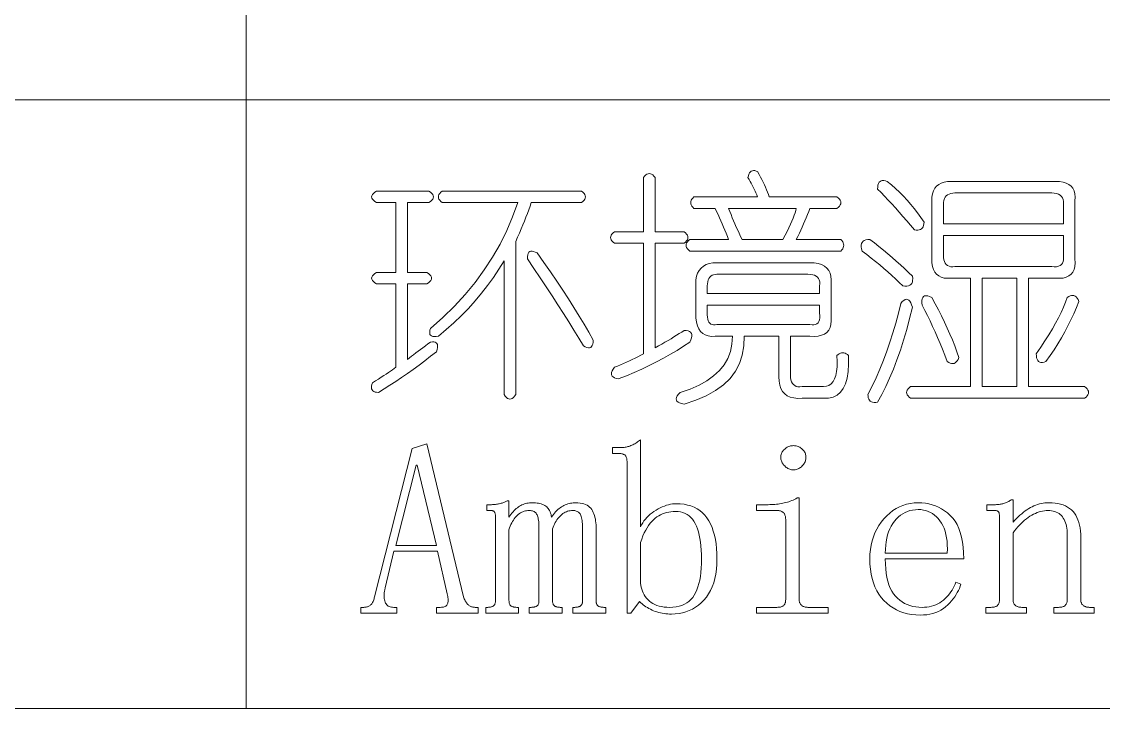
# Model space of a CAD drawing. Extents: x 1 to 297, y 1 to 210.
# Drawn here: x 173.12 to 182.7, y 29.56 to 35.64 of the extents above; entities that cross this region are included whole.
import ezdxf

# ---------------------------------------------------------------- set-up
doc = ezdxf.new("R2010")
doc.units = 0

msp = doc.modelspace()

# ---------------------------------------------------------------- linework, layer by layer
at = {"color": 7, "lineweight": 13}
for p, q in [((175.1082, 56.5077), (175.1082, 29.5649)), ((1.3055, 34.9534), (219.3213, 34.9534)), ((1.3055, 29.5649), (219.3213, 29.5649))]:
    msp.add_line(p, q, dxfattribs=at)
for points in [[(179.5539, 34.2649), (179.5579, 34.2808), (179.5629, 34.2943), (179.5688, 34.3055), (179.5759, 34.3142), (179.5839, 34.3206), (179.593, 34.3245), (179.6031, 34.3261), (179.6143, 34.3252), (179.6264, 34.3219), (179.6396, 34.3163), (179.653, 34.2925), (179.6657, 34.269), (179.6777, 34.2458), (179.689, 34.223), (179.6996, 34.2006), (179.7096, 34.1785), (179.7188, 34.1567), (179.7274, 34.1353), (179.7353, 34.1142), (179.7425, 34.0934), (180.3425, 34.0934), (180.3548, 34.0831), (180.3644, 34.0729), (180.3713, 34.0626), (180.3754, 34.0523), (180.3768, 34.042), (180.3754, 34.0317), (180.3713, 34.0214), (180.3644, 34.0111), (180.3548, 34.0009), (180.3425, 33.9906), (180.1025, 33.9906), (180.092, 33.9631), (180.0812, 33.9357), (180.0701, 33.9083), (180.0586, 33.8809), (180.0468, 33.8534), (180.0346, 33.826), (180.0221, 33.7986), (180.0092, 33.7711), (179.996, 33.7437), (179.9825, 33.7163), (180.3768, 33.7163), (180.386, 33.706), (180.3932, 33.6957), (180.3984, 33.6854), (180.4015, 33.6751), (180.4025, 33.6649), (180.4015, 33.6546), (180.3984, 33.6443), (180.3932, 33.634), (180.386, 33.6237), (180.3768, 33.6134), (179.0396, 33.6134), (179.0273, 33.6237), (179.0177, 33.634), (179.0108, 33.6443), (179.0067, 33.6546), (179.0054, 33.6649), (179.0067, 33.6751), (179.0108, 33.6854), (179.0177, 33.6957), (179.0273, 33.706), (179.0396, 33.7163), (179.3825, 33.7163), (179.372, 33.7437), (179.3612, 33.7711), (179.3501, 33.7986), (179.3386, 33.826), (179.3268, 33.8534), (179.3146, 33.8809), (179.3021, 33.9083), (179.2892, 33.9357), (179.276, 33.9631), (179.2625, 33.9906), (179.0739, 33.9906), (179.0647, 34.0009), (179.0575, 34.0111), (179.0523, 34.0214), (179.0492, 34.0317), (179.0482, 34.042), (179.0492, 34.0523), (179.0523, 34.0626), (179.0575, 34.0729), (179.0647, 34.0831), (179.0739, 34.0934), (179.6396, 34.0934), (179.6326, 34.1106), (179.6252, 34.1277), (179.6175, 34.1449), (179.6095, 34.162), (179.6011, 34.1791), (179.5923, 34.1963), (179.5832, 34.2134), (179.5738, 34.2306), (179.564, 34.2477)], [(178.7311, 34.2649), (178.7311, 33.7849), (178.9882, 33.7849), (179.0006, 33.7746), (179.0102, 33.7643), (179.017, 33.754), (179.0211, 33.7437), (179.0225, 33.7334), (179.0211, 33.7231), (179.017, 33.7129), (179.0102, 33.7026), (179.0006, 33.6923), (178.9882, 33.682), (178.7311, 33.682), (178.7311, 32.7563), (178.7614, 32.7733), (178.7907, 32.7899), (178.819, 32.8062), (178.8463, 32.8221), (178.8725, 32.8377), (178.8977, 32.853), (178.9219, 32.8679), (178.945, 32.8825), (178.9671, 32.8967), (178.9882, 32.9106), (179.0072, 32.9095), (179.0232, 32.9065), (179.036, 32.9013), (179.0458, 32.8941), (179.0525, 32.8849), (179.0561, 32.8735), (179.0566, 32.8602), (179.054, 32.8447), (179.0484, 32.8273), (179.0396, 32.8077), (178.9839, 32.7705), (178.9265, 32.7343), (178.8674, 32.6992), (178.8065, 32.6651), (178.7439, 32.632), (178.6796, 32.5999), (178.6136, 32.5689), (178.5459, 32.5389), (178.4765, 32.5099), (178.4054, 32.482), (178.3865, 32.4861), (178.3711, 32.4916), (178.3591, 32.4985), (178.3505, 32.5067), (178.3454, 32.5163), (178.3436, 32.5273), (178.3454, 32.5396), (178.3505, 32.5533), (178.3591, 32.5684), (178.3711, 32.5849), (178.3983, 32.5953), (178.4252, 32.6061), (178.4518, 32.6173), (178.478, 32.6287), (178.5039, 32.6406), (178.5295, 32.6527), (178.5547, 32.6653), (178.5795, 32.6781), (178.604, 32.6913), (178.6282, 32.7049), (178.6282, 33.682), (178.3711, 33.682), (178.3587, 33.6923), (178.3491, 33.7026), (178.3423, 33.7129), (178.3382, 33.7231), (178.3368, 33.7334), (178.3382, 33.7437), (178.3423, 33.754), (178.3491, 33.7643), (178.3587, 33.7746), (178.3711, 33.7849), (178.6282, 33.7849), (178.6282, 34.2649), (178.6385, 34.2772), (178.6488, 34.2868), (178.6591, 34.2937), (178.6694, 34.2978), (178.6796, 34.2991), (178.6899, 34.2978), (178.7002, 34.2937), (178.7105, 34.2868), (178.7208, 34.2772)], [(180.7882, 34.2306), (180.8254, 34.1992), (180.8616, 34.1668), (180.8967, 34.1334), (180.9308, 34.0989), (180.9639, 34.0634), (180.996, 34.0269), (181.027, 33.9894), (181.057, 33.9508), (181.086, 33.9112), (181.1139, 33.8706), (181.1131, 33.8545), (181.1105, 33.8404), (181.1062, 33.8284), (181.1002, 33.8185), (181.0925, 33.8106), (181.0831, 33.8047), (181.0719, 33.801), (181.0591, 33.7993), (181.0445, 33.7996), (181.0282, 33.802), (180.9941, 33.8426), (180.9603, 33.8822), (180.9269, 33.9208), (180.8938, 33.9583), (180.8611, 33.9949), (180.8287, 34.0303), (180.7966, 34.0648), (180.7649, 34.0982), (180.7335, 34.1306), (180.7025, 34.162), (180.7034, 34.1812), (180.7059, 34.1977), (180.7102, 34.2114), (180.7162, 34.2223), (180.7239, 34.2306), (180.7334, 34.2361), (180.7445, 34.2388), (180.7574, 34.2388), (180.7719, 34.2361)], [(181.3539, 34.2306), (182.2796, 34.2306), (182.3153, 34.2289), (182.3468, 34.2237), (182.3743, 34.2151), (182.3976, 34.2031), (182.4168, 34.1877), (182.4319, 34.1689), (182.4428, 34.1466), (182.4497, 34.1209), (182.4524, 34.0917), (182.4511, 34.0591), (182.4511, 33.5449), (182.4524, 33.5092), (182.4497, 33.4777), (182.4428, 33.4502), (182.4319, 33.4269), (182.4168, 33.4077), (182.3976, 33.3926), (182.3743, 33.3817), (182.3468, 33.3748), (182.3153, 33.3721), (182.2796, 33.3734), (182.0396, 33.3734), (182.0396, 32.4134), (182.5368, 32.4134), (182.5491, 32.4031), (182.5587, 32.3929), (182.5656, 32.3826), (182.5697, 32.3723), (182.5711, 32.362), (182.5697, 32.3517), (182.5656, 32.3414), (182.5587, 32.3311), (182.5491, 32.3209), (182.5368, 32.3106), (180.9939, 32.3106), (180.9816, 32.3209), (180.972, 32.3311), (180.9651, 32.3414), (180.961, 32.3517), (180.9596, 32.362), (180.961, 32.3723), (180.9651, 32.3826), (180.972, 32.3929), (180.9816, 32.4031), (180.9939, 32.4134), (181.5254, 32.4134), (181.5254, 33.3734), (181.3539, 33.3734), (181.3214, 33.3721), (181.2922, 33.3748), (181.2665, 33.3817), (181.2442, 33.3926), (181.2254, 33.4077), (181.2099, 33.4269), (181.1979, 33.4502), (181.1894, 33.4777), (181.1842, 33.5092), (181.1825, 33.5449), (181.1825, 34.0591), (181.1842, 34.0917), (181.1894, 34.1209), (181.1979, 34.1466), (181.2099, 34.1689), (181.2254, 34.1877), (181.2442, 34.2031), (181.2665, 34.2151), (181.2922, 34.2237), (181.3214, 34.2289)], [(176.2625, 34.1449), (176.7254, 34.1449), (176.7408, 34.1346), (176.7528, 34.1243), (176.7614, 34.114), (176.7665, 34.1037), (176.7682, 34.0934), (176.7665, 34.0831), (176.7614, 34.0729), (176.7528, 34.0626), (176.7408, 34.0523), (176.7254, 34.042), (176.5368, 34.042), (176.5368, 33.4249), (176.7082, 33.4249), (176.7236, 33.4146), (176.7356, 33.4043), (176.7442, 33.394), (176.7494, 33.3837), (176.7511, 33.3734), (176.7494, 33.3631), (176.7442, 33.3529), (176.7356, 33.3426), (176.7236, 33.3323), (176.7082, 33.322), (176.5368, 33.322), (176.5368, 32.6534), (176.5543, 32.6673), (176.5724, 32.6815), (176.5913, 32.6961), (176.6108, 32.711), (176.6311, 32.7263), (176.652, 32.7419), (176.6736, 32.7578), (176.6959, 32.7741), (176.7188, 32.7907), (176.7425, 32.8077), (176.7584, 32.8099), (176.772, 32.8098), (176.7831, 32.8072), (176.7919, 32.8022), (176.7982, 32.7949), (176.8022, 32.7851), (176.8037, 32.7729), (176.8028, 32.7583), (176.7996, 32.7414), (176.7939, 32.722), (176.7425, 32.6814), (176.6911, 32.6418), (176.6396, 32.6032), (176.5882, 32.5657), (176.5368, 32.5291), (176.4854, 32.4937), (176.4339, 32.4592), (176.3825, 32.4258), (176.3311, 32.3934), (176.2796, 32.362), (176.2637, 32.3629), (176.2502, 32.3654), (176.239, 32.3697), (176.2303, 32.3757), (176.2239, 32.3834), (176.22, 32.3929), (176.2184, 32.404), (176.2193, 32.4169), (176.2226, 32.4314), (176.2282, 32.4477), (176.255, 32.4645), (176.2803, 32.4806), (176.3043, 32.4961), (176.327, 32.5108), (176.3482, 32.5249), (176.3681, 32.5382), (176.3866, 32.5509), (176.4038, 32.5629), (176.4195, 32.5742), (176.4339, 32.5849), (176.4339, 33.322), (176.2625, 33.322), (176.2471, 33.3323), (176.2351, 33.3426), (176.2265, 33.3529), (176.2214, 33.3631), (176.2197, 33.3734), (176.2214, 33.3837), (176.2265, 33.394), (176.2351, 33.4043), (176.2471, 33.4146), (176.2625, 33.4249), (176.4339, 33.4249), (176.4339, 34.042), (176.2625, 34.042), (176.2471, 34.0523), (176.2351, 34.0626), (176.2265, 34.0729), (176.2214, 34.0831), (176.2197, 34.0934), (176.2214, 34.1037), (176.2265, 34.114), (176.2351, 34.1243), (176.2471, 34.1346)], [(176.8454, 34.1449), (178.0797, 34.1449), (178.092, 34.1346), (178.1016, 34.1243), (178.1084, 34.114), (178.1126, 34.1037), (178.1139, 34.0934), (178.1126, 34.0831), (178.1084, 34.0729), (178.1016, 34.0626), (178.092, 34.0523), (178.0797, 34.042), (177.6339, 34.042), (177.6233, 34.0108), (177.612, 33.9789), (177.6, 33.9463), (177.5873, 33.9131), (177.5739, 33.8791), (177.5599, 33.8445), (177.5451, 33.8092), (177.5297, 33.7732), (177.5136, 33.7365), (177.4968, 33.6991), (177.4968, 32.3449), (177.4865, 32.3294), (177.4762, 32.3174), (177.4659, 32.3089), (177.4556, 32.3037), (177.4454, 32.302), (177.4351, 32.3037), (177.4248, 32.3089), (177.4145, 32.3174), (177.4042, 32.3294), (177.3939, 32.3449), (177.3939, 33.5277), (177.348, 33.4531), (177.2993, 33.3803), (177.2479, 33.3091), (177.1937, 33.2397), (177.1368, 33.172), (177.0771, 33.106), (177.0147, 33.0417), (176.9496, 32.9791), (176.8817, 32.9183), (176.8111, 32.8591), (176.7919, 32.8567), (176.7754, 32.8564), (176.7617, 32.8581), (176.7507, 32.8619), (176.7425, 32.8677), (176.737, 32.8756), (176.7343, 32.8855), (176.7343, 32.8975), (176.737, 32.9116), (176.7425, 32.9277), (176.8521, 33.0253), (176.9544, 33.1259), (177.0495, 33.2296), (177.1375, 33.3364), (177.2182, 33.4463), (177.2918, 33.5593), (177.3581, 33.6753), (177.4172, 33.7945), (177.4692, 33.9167), (177.5139, 34.042), (176.8454, 34.042), (176.833, 34.0523), (176.8234, 34.0626), (176.8166, 34.0729), (176.8124, 34.0831), (176.8111, 34.0934), (176.8124, 34.1037), (176.8166, 34.114), (176.8234, 34.1243), (176.833, 34.1346)], [(182.2454, 34.1277), (181.3882, 34.1277), (181.3687, 34.1267), (181.3512, 34.1236), (181.3358, 34.1185), (181.3224, 34.1113), (181.3111, 34.102), (181.3018, 34.0907), (181.2946, 34.0773), (181.2895, 34.0619), (181.2864, 34.0444), (181.2854, 34.0249), (181.2854, 33.8534), (182.3482, 33.8534), (182.3482, 34.0077), (182.3503, 34.0305), (182.3496, 34.0509), (182.3462, 34.0689), (182.34, 34.0845), (182.3311, 34.0977), (182.3194, 34.1085), (182.305, 34.1169), (182.2879, 34.1229), (182.268, 34.1265)], [(179.9825, 33.9906), (179.3825, 33.9906), (179.393, 33.9631), (179.4038, 33.9357), (179.4149, 33.9083), (179.4264, 33.8809), (179.4382, 33.8534), (179.4504, 33.826), (179.4629, 33.7986), (179.4758, 33.7711), (179.489, 33.7437), (179.5025, 33.7163), (179.8625, 33.7163), (179.8822, 33.753), (179.9002, 33.7876), (179.9165, 33.8202), (179.9311, 33.8507), (179.9439, 33.8791), (179.9551, 33.9055), (179.9645, 33.9299), (179.9722, 33.9522), (179.9782, 33.9724)], [(182.3482, 33.7506), (181.2854, 33.7506), (181.2854, 33.5791), (181.2864, 33.5565), (181.2895, 33.5366), (181.2946, 33.5195), (181.3018, 33.5051), (181.3111, 33.4934), (181.3224, 33.4845), (181.3358, 33.4783), (181.3512, 33.4749), (181.3687, 33.4742), (181.3882, 33.4763), (182.2454, 33.4763), (182.268, 33.4742), (182.2879, 33.4749), (182.305, 33.4783), (182.3194, 33.4845), (182.3311, 33.4934), (182.34, 33.5051), (182.3462, 33.5195), (182.3496, 33.5366), (182.3503, 33.5565), (182.3482, 33.5791)], [(180.6339, 33.7163), (180.6747, 33.6853), (180.7148, 33.6539), (180.7543, 33.6222), (180.793, 33.5901), (180.8311, 33.5577), (180.8684, 33.525), (180.9051, 33.4919), (180.9411, 33.4585), (180.9764, 33.4247), (181.0111, 33.3906), (181.0133, 33.3712), (181.0131, 33.3542), (181.0106, 33.3397), (181.0056, 33.3275), (180.9982, 33.3177), (180.9884, 33.3103), (180.9763, 33.3054), (180.9617, 33.3028), (180.9447, 33.3026), (180.9254, 33.3049), (180.894, 33.3357), (180.8616, 33.3666), (180.8282, 33.3974), (180.7937, 33.4283), (180.7582, 33.4591), (180.7217, 33.49), (180.6842, 33.5209), (180.6456, 33.5517), (180.606, 33.5826), (180.5654, 33.6134), (180.5599, 33.633), (180.5571, 33.6505), (180.5571, 33.6659), (180.5599, 33.6793), (180.5654, 33.6906), (180.5736, 33.6998), (180.5846, 33.707), (180.5983, 33.7122), (180.6147, 33.7153)], [(177.5996, 33.5449), (177.6005, 33.5639), (177.6031, 33.5798), (177.6074, 33.5927), (177.6134, 33.6025), (177.6211, 33.6091), (177.6305, 33.6127), (177.6416, 33.6133), (177.6545, 33.6107), (177.6691, 33.605), (177.6854, 33.5963), (177.7459, 33.5114), (177.804, 33.4283), (177.8597, 33.3469), (177.913, 33.2671), (177.9639, 33.1891), (178.0125, 33.1129), (178.0586, 33.0383), (178.1023, 32.9654), (178.1436, 32.8943), (178.1825, 32.8249), (178.1816, 32.8058), (178.1791, 32.7899), (178.1748, 32.777), (178.1688, 32.7673), (178.1611, 32.7606), (178.1516, 32.757), (178.1405, 32.7565), (178.1276, 32.759), (178.1131, 32.7647), (178.0968, 32.7734), (178.0548, 32.8429), (178.0111, 32.914), (177.9656, 32.9869), (177.9185, 33.0614), (177.8696, 33.1377), (177.8191, 33.2157), (177.7668, 33.2954), (177.7128, 33.3769), (177.6571, 33.46)], [(179.2796, 33.5106), (180.1025, 33.5106), (180.1414, 33.5087), (180.1759, 33.503), (180.2059, 33.4936), (180.2314, 33.4804), (180.2525, 33.4634), (180.2691, 33.4427), (180.2813, 33.4182), (180.289, 33.3899), (180.2923, 33.3578), (180.2911, 33.322), (180.2911, 33.0306), (180.2923, 32.9949), (180.289, 32.9634), (180.2813, 32.9359), (180.2691, 32.9126), (180.2525, 32.8934), (180.2314, 32.8783), (180.2059, 32.8674), (180.1759, 32.8605), (180.1414, 32.8578), (180.1025, 32.8591), (179.9311, 32.8591), (179.9311, 32.5163), (179.9321, 32.4937), (179.9352, 32.4738), (179.9403, 32.4566), (179.9475, 32.4422), (179.9568, 32.4306), (179.9681, 32.4217), (179.9815, 32.4155), (179.9969, 32.4121), (180.0144, 32.4114), (180.0339, 32.4134), (180.2225, 32.4134), (180.2484, 32.4162), (180.2712, 32.4244), (180.2909, 32.4381), (180.3075, 32.4573), (180.3211, 32.482), (180.3315, 32.5122), (180.3389, 32.5478), (180.3432, 32.589), (180.3444, 32.6356), (180.3425, 32.6877), (180.3528, 32.697), (180.3631, 32.7042), (180.3734, 32.7093), (180.3836, 32.7124), (180.3939, 32.7134), (180.4042, 32.7124), (180.4145, 32.7093), (180.4248, 32.7042), (180.4351, 32.697), (180.4454, 32.6877), (180.4462, 32.613), (180.4419, 32.5465), (180.4325, 32.4882), (180.4179, 32.4381), (180.3982, 32.3963), (180.3734, 32.3627), (180.3434, 32.3373), (180.3082, 32.3202), (180.2679, 32.3113), (180.2225, 32.3106), (180.0339, 32.3106), (179.9948, 32.3094), (179.9599, 32.3126), (179.929, 32.3203), (179.9023, 32.3325), (179.8796, 32.3491), (179.8611, 32.3702), (179.8467, 32.3958), (179.8364, 32.4258), (179.8303, 32.4602), (179.8282, 32.4991), (179.8282, 32.8591), (179.5196, 32.8591), (179.5174, 32.7729), (179.5039, 32.6925), (179.479, 32.6179), (179.4428, 32.5492), (179.3954, 32.4863), (179.3366, 32.4292), (179.2664, 32.3779), (179.185, 32.3325), (179.0923, 32.2929), (178.9882, 32.2591), (178.9663, 32.2633), (178.9484, 32.2687), (178.9347, 32.2756), (178.9251, 32.2838), (178.9196, 32.2934), (178.9183, 32.3044), (178.921, 32.3167), (178.9279, 32.3305), (178.9388, 32.3455), (178.9539, 32.362), (179.0419, 32.3917), (179.1206, 32.4258), (179.19, 32.4643), (179.2502, 32.5074), (179.3011, 32.5549), (179.3427, 32.6068), (179.3751, 32.6632), (179.3983, 32.7241), (179.4122, 32.7894), (179.4168, 32.8591), (179.2625, 32.8591), (179.2299, 32.8581), (179.2008, 32.8619), (179.1751, 32.8705), (179.1528, 32.8838), (179.1339, 32.902), (179.1185, 32.925), (179.1065, 32.9527), (179.0979, 32.9853), (179.0928, 33.0227), (179.0911, 33.0649), (179.0911, 33.322), (179.093, 33.3578), (179.0986, 33.3899), (179.108, 33.4182), (179.1212, 33.4427), (179.1382, 33.4634), (179.159, 33.4804), (179.1835, 33.4936), (179.2118, 33.503), (179.2438, 33.5087)], [(180.0854, 33.4077), (179.2796, 33.4077), (179.2634, 33.4067), (179.2488, 33.4036), (179.2359, 33.3985), (179.2248, 33.3913), (179.2154, 33.382), (179.2076, 33.3707), (179.2016, 33.3573), (179.1974, 33.3419), (179.1948, 33.3244), (179.1939, 33.3049), (179.1939, 33.2363), (180.1882, 33.2363), (180.1882, 33.3049), (180.1903, 33.3244), (180.1896, 33.3419), (180.1862, 33.3573), (180.18, 33.3707), (180.1711, 33.382), (180.1594, 33.3913), (180.145, 33.3985), (180.1279, 33.4036), (180.108, 33.4067)], [(181.9368, 33.3734), (181.6282, 33.3734), (181.6282, 32.4134), (181.9368, 32.4134)], [(180.9082, 33.1506), (180.9216, 33.1657), (180.9343, 33.1766), (180.9463, 33.1835), (180.9576, 33.1862), (180.9682, 33.1849), (180.9782, 33.1794), (180.9874, 33.1698), (180.996, 33.1561), (181.0039, 33.1382), (181.0111, 33.1163), (180.9864, 33.0153), (180.9603, 32.9181), (180.9329, 32.8247), (180.9041, 32.735), (180.8739, 32.6491), (180.8424, 32.567), (180.8095, 32.4887), (180.7752, 32.4141), (180.7395, 32.3433), (180.7025, 32.2763), (180.6862, 32.2739), (180.6716, 32.2735), (180.6588, 32.2753), (180.6476, 32.279), (180.6382, 32.2849), (180.6305, 32.2927), (180.6245, 32.3027), (180.6202, 32.3147), (180.6176, 32.3287), (180.6168, 32.3449), (180.6536, 32.4177), (180.6888, 32.4923), (180.7222, 32.5686), (180.7539, 32.6466), (180.7839, 32.7263), (180.8122, 32.8077), (180.8388, 32.8909), (180.8636, 32.9757), (180.8868, 33.0623)], [(181.1825, 33.202), (181.2127, 33.1473), (181.2415, 33.093), (181.2689, 33.039), (181.295, 32.9853), (181.3196, 32.932), (181.343, 32.879), (181.3649, 32.8264), (181.3855, 32.7741), (181.4047, 32.7222), (181.4225, 32.6706), (181.4153, 32.6548), (181.4074, 32.6418), (181.3988, 32.6315), (181.3896, 32.6239), (181.3796, 32.6191), (181.369, 32.6171), (181.3577, 32.6178), (181.3457, 32.6212), (181.333, 32.6274), (181.3196, 32.6363), (181.2989, 32.6906), (181.2778, 32.7439), (181.2564, 32.7962), (181.2346, 32.8475), (181.2125, 32.8977), (181.19, 32.9469), (181.1672, 32.9951), (181.1441, 33.0422), (181.1206, 33.0883), (181.0968, 33.1334), (181.0946, 33.1557), (181.0947, 33.1746), (181.0973, 33.19), (181.1023, 33.202), (181.1096, 33.2106), (181.1194, 33.2157), (181.1316, 33.2174), (181.1462, 33.2157), (181.1631, 33.2106)], [(182.3825, 33.202), (182.3959, 33.2109), (182.4086, 33.2171), (182.4206, 33.2205), (182.4319, 33.2212), (182.4425, 33.2191), (182.4524, 33.2143), (182.4617, 33.2068), (182.4703, 33.1965), (182.4782, 33.1835), (182.4854, 33.1677), (182.4639, 33.113), (182.4408, 33.0587), (182.4159, 33.0047), (182.3894, 32.951), (182.3611, 32.8977), (182.3311, 32.8447), (182.2994, 32.7921), (182.2659, 32.7398), (182.2308, 32.6879), (182.1939, 32.6363), (182.1776, 32.6308), (182.1631, 32.6281), (182.1502, 32.6281), (182.1391, 32.6308), (182.1296, 32.6363), (182.1219, 32.6445), (182.1159, 32.6555), (182.1116, 32.6692), (182.1091, 32.6857), (182.1082, 32.7049), (182.148, 32.7623), (182.185, 32.818), (182.2193, 32.872), (182.2508, 32.9243), (182.2796, 32.9749), (182.3057, 33.0237), (182.329, 33.0709), (182.3496, 33.1163), (182.3674, 33.16)], [(180.1882, 33.1334), (179.1939, 33.1334), (179.1939, 33.0477), (179.1948, 33.0283), (179.1974, 33.0114), (179.2016, 32.9968), (179.2076, 32.9846), (179.2154, 32.9749), (179.2248, 32.9675), (179.2359, 32.9625), (179.2488, 32.9599), (179.2634, 32.9598), (179.2796, 32.962), (180.1025, 32.962), (180.1219, 32.9599), (180.1388, 32.9606), (180.1534, 32.9641), (180.1656, 32.9702), (180.1754, 32.9791), (180.1827, 32.9908), (180.1877, 33.0052), (180.1903, 33.0223), (180.1904, 33.0422), (180.1882, 33.0649)], [(178.6025, 31.1706), (178.6116, 31.189), (178.6217, 31.2067), (178.6328, 31.2237), (178.645, 31.2398), (178.6582, 31.2552), (178.6724, 31.2698), (178.6877, 31.2837), (178.704, 31.2967), (178.7213, 31.309), (178.7396, 31.3206), (178.7584, 31.3312), (178.777, 31.3406), (178.7954, 31.349), (178.8137, 31.3562), (178.8318, 31.3624), (178.8497, 31.3674), (178.8674, 31.3713), (178.885, 31.3741), (178.9024, 31.3757), (178.9196, 31.3763), (178.9547, 31.375), (178.988, 31.3713), (179.0195, 31.3651), (179.0492, 31.3564), (179.0771, 31.3452), (179.1032, 31.3315), (179.1275, 31.3154), (179.15, 31.2967), (179.1707, 31.2756), (179.1896, 31.252), (179.2067, 31.226), (179.222, 31.1977), (179.2355, 31.167), (179.2472, 31.1341), (179.2571, 31.0988), (179.2652, 31.0612), (179.2715, 31.0213), (179.276, 30.9791), (179.2787, 30.9346), (179.2796, 30.8877), (179.2785, 30.8409), (179.275, 30.7963), (179.2692, 30.7541), (179.2611, 30.7142), (179.2507, 30.6766), (179.238, 30.6414), (179.2229, 30.6084), (179.2056, 30.5778), (179.1859, 30.5494), (179.1639, 30.5234), (179.1402, 30.4998), (179.1154, 30.4787), (179.0895, 30.46), (179.0624, 30.4439), (179.0343, 30.4302), (179.005, 30.419), (178.9746, 30.4103), (178.9431, 30.4041), (178.9105, 30.4004), (178.8768, 30.3991), (178.8598, 30.3994), (178.843, 30.4003), (178.8265, 30.4018), (178.8103, 30.4039), (178.7943, 30.4066), (178.7786, 30.4099), (178.7631, 30.4138), (178.7479, 30.4183), (178.7329, 30.4234), (178.7182, 30.4291), (178.7039, 30.4354), (178.6899, 30.442), (178.6764, 30.4491), (178.6634, 30.4566), (178.6507, 30.4645), (178.6385, 30.4729), (178.6267, 30.4816), (178.6154, 30.4909), (178.6044, 30.5005), (178.5939, 30.5106), (178.5168, 30.4077), (178.4825, 30.4077), (178.4825, 31.7534), (178.4823, 31.7601), (178.4818, 31.7665), (178.481, 31.7725), (178.4798, 31.7781), (178.4782, 31.7834), (178.4763, 31.7884), (178.4741, 31.793), (178.4715, 31.7973), (178.4686, 31.8013), (178.4654, 31.8049), (178.4617, 31.8081), (178.4575, 31.811), (178.4528, 31.8136), (178.4475, 31.8158), (178.4418, 31.8177), (178.4355, 31.8193), (178.4288, 31.8205), (178.4215, 31.8213), (178.4137, 31.8218), (178.4054, 31.822), (178.3539, 31.822), (178.3539, 31.8734), (178.4311, 31.8734), (178.4396, 31.8736), (178.4482, 31.8741), (178.4568, 31.875), (178.4654, 31.8762), (178.4739, 31.8777), (178.4825, 31.8796), (178.4911, 31.8818), (178.4996, 31.8844), (178.5082, 31.8873), (178.5168, 31.8906), (178.5254, 31.8942), (178.5339, 31.8981), (178.5425, 31.9024), (178.5511, 31.907), (178.5596, 31.912), (178.5682, 31.9173), (178.5768, 31.923), (178.5854, 31.929), (178.5939, 31.9353), (178.6025, 31.942)], [(176.8025, 30.9563), (176.4168, 30.9563), (176.3396, 30.6306), (176.3366, 30.6154), (176.3342, 30.6009), (176.3324, 30.587), (176.3314, 30.5737), (176.3311, 30.5609), (176.3314, 30.5488), (176.3324, 30.5373), (176.3342, 30.5263), (176.3366, 30.516), (176.3396, 30.5063), (176.3435, 30.4973), (176.3482, 30.4893), (176.3538, 30.4822), (176.3602, 30.4761), (176.3675, 30.4709), (176.3756, 30.4667), (176.3846, 30.4634), (176.3945, 30.461), (176.4052, 30.4596), (176.4168, 30.4591), (176.4425, 30.4591), (176.4425, 30.4077), (176.1254, 30.4077), (176.1254, 30.4591), (176.1511, 30.4591), (176.1578, 30.4594), (176.1644, 30.46), (176.1709, 30.4611), (176.1771, 30.4626), (176.1832, 30.4645), (176.1891, 30.4669), (176.1949, 30.4696), (176.2004, 30.4729), (176.2058, 30.4765), (176.2111, 30.4806), (176.216, 30.4852), (176.2207, 30.4903), (176.225, 30.4961), (176.2289, 30.5025), (176.2325, 30.5095), (176.2358, 30.5171), (176.2387, 30.5253), (176.2412, 30.5341), (176.2435, 30.5434), (176.2454, 30.5534), (176.5797, 31.8649), (176.7082, 31.9077), (177.0339, 30.5534), (177.0374, 30.5434), (177.0411, 30.5341), (177.045, 30.5253), (177.049, 30.5171), (177.0532, 30.5095), (177.0576, 30.5025), (177.0621, 30.4961), (177.0668, 30.4903), (177.0717, 30.4852), (177.0768, 30.4806), (177.082, 30.4765), (177.0874, 30.4729), (177.093, 30.4696), (177.0987, 30.4669), (177.1046, 30.4645), (177.1107, 30.4626), (177.117, 30.4611), (177.1234, 30.46), (177.13, 30.4594), (177.1368, 30.4591), (177.1625, 30.4591), (177.1625, 30.4077), (176.7939, 30.4077), (176.7939, 30.4591), (176.8282, 30.4591), (176.8381, 30.4594), (176.8472, 30.4603), (176.8556, 30.4618), (176.8632, 30.4639), (176.87, 30.4666), (176.876, 30.4699), (176.8813, 30.4738), (176.8858, 30.4783), (176.8895, 30.4834), (176.8925, 30.4891), (176.8948, 30.4954), (176.8964, 30.5023), (176.8975, 30.5098), (176.898, 30.5179), (176.8979, 30.5266), (176.8971, 30.5359), (176.8958, 30.5458), (176.8939, 30.5563), (176.8913, 30.5674), (176.8882, 30.5791)], [(179.9568, 31.8906), (179.9653, 31.8903), (179.9736, 31.8894), (179.9817, 31.8879), (179.9897, 31.8858), (179.9975, 31.8831), (180.0051, 31.8798), (180.0126, 31.8759), (180.0199, 31.8714), (180.027, 31.8663), (180.0339, 31.8606), (180.0405, 31.8544), (180.0463, 31.8481), (180.0514, 31.8414), (180.0559, 31.8345), (180.0596, 31.8274), (180.0627, 31.8199), (180.0651, 31.8123), (180.0668, 31.8043), (180.0679, 31.7962), (180.0682, 31.7877), (180.0679, 31.7792), (180.0668, 31.7709), (180.0651, 31.7628), (180.0627, 31.7548), (180.0596, 31.747), (180.0559, 31.7394), (180.0514, 31.7319), (180.0463, 31.7246), (180.0405, 31.7175), (180.0339, 31.7106), (180.027, 31.7041), (180.0199, 31.6982), (180.0126, 31.6931), (180.0051, 31.6886), (179.9975, 31.6849), (179.9897, 31.6818), (179.9817, 31.6794), (179.9736, 31.6777), (179.9653, 31.6766), (179.9568, 31.6763), (179.9483, 31.6766), (179.94, 31.6777), (179.9318, 31.6794), (179.9239, 31.6818), (179.9161, 31.6849), (179.9084, 31.6886), (179.901, 31.6931), (179.8937, 31.6982), (179.8866, 31.7041), (179.8796, 31.7106), (179.8731, 31.7175), (179.8673, 31.7246), (179.8622, 31.7319), (179.8577, 31.7394), (179.8539, 31.747), (179.8508, 31.7548), (179.8484, 31.7628), (179.8467, 31.7709), (179.8457, 31.7792), (179.8454, 31.7877), (179.8457, 31.7962), (179.8467, 31.8043), (179.8484, 31.8123), (179.8508, 31.8199), (179.8539, 31.8274), (179.8577, 31.8345), (179.8622, 31.8414), (179.8673, 31.8481), (179.8731, 31.8544), (179.8796, 31.8606), (179.8866, 31.8663), (179.8937, 31.8714), (179.901, 31.8759), (179.9084, 31.8798), (179.9161, 31.8831), (179.9239, 31.8858), (179.9318, 31.8879), (179.94, 31.8894), (179.9483, 31.8903)], [(176.6225, 31.7191), (176.6139, 31.7191), (176.4339, 31.0077), (176.7939, 31.0077)], [(177.2654, 31.3677), (177.2739, 31.3678), (177.2825, 31.3681), (177.2911, 31.3685), (177.2996, 31.3691), (177.3082, 31.3699), (177.3168, 31.3708), (177.3254, 31.3719), (177.3339, 31.3732), (177.3425, 31.3747), (177.3511, 31.3763), (177.3595, 31.3781), (177.3675, 31.3801), (177.3752, 31.3822), (177.3826, 31.3845), (177.3896, 31.387), (177.3963, 31.3897), (177.4027, 31.3925), (177.4087, 31.3955), (177.4143, 31.3987), (177.4196, 31.402), (177.4368, 31.402), (177.4368, 31.2563), (177.4454, 31.2696), (177.4543, 31.2822), (177.4633, 31.294), (177.4724, 31.305), (177.4818, 31.3152), (177.4913, 31.3247), (177.501, 31.3334), (177.5108, 31.3413), (177.5209, 31.3485), (177.5311, 31.3549), (177.5414, 31.3606), (177.552, 31.3657), (177.5627, 31.3702), (177.5736, 31.3741), (177.5846, 31.3774), (177.5959, 31.3801), (177.6073, 31.3822), (177.6189, 31.3837), (177.6306, 31.3846), (177.6425, 31.3849), (177.6576, 31.3846), (177.672, 31.3837), (177.6857, 31.3822), (177.6987, 31.3801), (177.7111, 31.3774), (177.7227, 31.3741), (177.7337, 31.3702), (177.744, 31.3657), (177.7536, 31.3606), (177.7625, 31.3549), (177.7707, 31.3485), (177.7783, 31.3413), (177.7851, 31.3334), (177.7913, 31.3247), (177.7968, 31.3152), (177.8016, 31.305), (177.8057, 31.294), (177.8091, 31.2822), (177.8119, 31.2696), (177.8139, 31.2563), (177.8226, 31.2696), (177.8316, 31.2822), (177.8408, 31.294), (177.8503, 31.305), (177.86, 31.3152), (177.87, 31.3247), (177.8802, 31.3334), (177.8907, 31.3413), (177.9015, 31.3485), (177.9125, 31.3549), (177.9237, 31.3606), (177.935, 31.3657), (177.9463, 31.3702), (177.9578, 31.3741), (177.9693, 31.3774), (177.9809, 31.3801), (177.9926, 31.3822), (178.0044, 31.3837), (178.0163, 31.3846), (178.0282, 31.3849), (178.0481, 31.3843), (178.0668, 31.3825), (178.0841, 31.3795), (178.1002, 31.3753), (178.115, 31.3699), (178.1285, 31.3633), (178.1407, 31.3555), (178.1516, 31.3465), (178.1613, 31.3363), (178.1696, 31.3249), (178.177, 31.3125), (178.1835, 31.2995), (178.1893, 31.2858), (178.1943, 31.2714), (178.1986, 31.2563), (178.202, 31.2405), (178.2047, 31.2241), (178.2067, 31.2069), (178.2078, 31.1891), (178.2082, 31.1706), (178.2082, 30.5191), (178.2084, 30.5125), (178.2089, 30.5063), (178.2098, 30.5005), (178.211, 30.4951), (178.2125, 30.4902), (178.2144, 30.4857), (178.2166, 30.4816), (178.2192, 30.478), (178.2221, 30.4748), (178.2254, 30.472), (178.229, 30.4696), (178.2329, 30.4674), (178.2372, 30.4654), (178.2418, 30.4638), (178.2468, 30.4624), (178.2521, 30.4612), (178.2578, 30.4603), (178.2638, 30.4597), (178.2701, 30.4593), (178.2768, 30.4591), (178.2939, 30.4591), (178.2939, 30.4077), (178.0025, 30.4077), (178.0025, 30.4591), (178.0196, 30.4591), (178.0263, 30.4593), (178.0327, 30.4597), (178.0387, 30.4603), (178.0443, 30.4612), (178.0496, 30.4624), (178.0546, 30.4638), (178.0592, 30.4654), (178.0635, 30.4674), (178.0675, 30.4696), (178.0711, 30.472), (178.0743, 30.4748), (178.0772, 30.478), (178.0798, 30.4816), (178.082, 30.4857), (178.0839, 30.4902), (178.0855, 30.4951), (178.0867, 30.5005), (178.0875, 30.5063), (178.088, 30.5125), (178.0882, 30.5191), (178.0882, 31.162), (178.088, 31.1802), (178.0874, 31.1971), (178.0863, 31.2128), (178.0848, 31.2271), (178.0829, 31.2402), (178.0805, 31.252), (178.0777, 31.2625), (178.0745, 31.2717), (178.0709, 31.2796), (178.0668, 31.2863), (178.0623, 31.292), (178.0574, 31.2971), (178.052, 31.3016), (178.0462, 31.3055), (178.04, 31.3088), (178.0334, 31.3115), (178.0263, 31.3136), (178.0188, 31.3151), (178.0109, 31.316), (178.0025, 31.3163), (177.9906, 31.3159), (177.979, 31.3146), (177.9677, 31.3124), (177.9566, 31.3094), (177.9457, 31.3056), (177.9351, 31.3009), (177.9248, 31.2953), (177.9147, 31.2889), (177.9049, 31.2816), (177.8954, 31.2734), (177.8861, 31.2645), (177.8774, 31.2549), (177.869, 31.2446), (177.8611, 31.2337), (177.8536, 31.222), (177.8465, 31.2097), (177.8399, 31.1966), (177.8336, 31.1829), (177.8279, 31.1685), (177.8225, 31.1534), (177.8225, 30.5191), (177.8227, 30.5125), (177.8232, 30.5063), (177.8241, 30.5005), (177.8252, 30.4951), (177.8268, 30.4902), (177.8287, 30.4857), (177.8309, 30.4816), (177.8335, 30.478), (177.8364, 30.4748), (177.8396, 30.472), (177.8432, 30.4696), (177.8472, 30.4674), (177.8515, 30.4654), (177.8561, 30.4638), (177.8611, 30.4624), (177.8664, 30.4612), (177.872, 30.4603), (177.878, 30.4597), (177.8844, 30.4593), (177.8911, 30.4591), (177.9082, 30.4591), (177.9082, 30.4077), (177.6168, 30.4077), (177.6168, 30.4591), (177.6339, 30.4591), (177.6406, 30.4593), (177.647, 30.4597), (177.653, 30.4603), (177.6586, 30.4612), (177.6639, 30.4624), (177.6689, 30.4638), (177.6735, 30.4654), (177.6778, 30.4674), (177.6818, 30.4696), (177.6854, 30.472), (177.6886, 30.4748), (177.6915, 30.478), (177.6941, 30.4816), (177.6963, 30.4857), (177.6982, 30.4902), (177.6998, 30.4951), (177.701, 30.5005), (177.7018, 30.5063), (177.7023, 30.5125), (177.7025, 30.5191), (177.7025, 31.162), (177.7023, 31.177), (177.7018, 31.1913), (177.701, 31.2048), (177.6998, 31.2175), (177.6982, 31.2295), (177.6963, 31.2407), (177.6941, 31.2511), (177.6915, 31.2607), (177.6886, 31.2696), (177.6854, 31.2777), (177.6816, 31.285), (177.6771, 31.2916), (177.672, 31.2974), (177.6662, 31.3024), (177.6596, 31.3066), (177.6525, 31.3101), (177.6446, 31.3128), (177.636, 31.3147), (177.6267, 31.3159), (177.6168, 31.3163), (177.6049, 31.3159), (177.5933, 31.3146), (177.5819, 31.3124), (177.5708, 31.3094), (177.56, 31.3056), (177.5494, 31.3009), (177.5391, 31.2953), (177.529, 31.2889), (177.5192, 31.2816), (177.5096, 31.2734), (177.5004, 31.2644), (177.4916, 31.2546), (177.4833, 31.2439), (177.4754, 31.2323), (177.4679, 31.2199), (177.4608, 31.2066), (177.4541, 31.1924), (177.4479, 31.1774), (177.4421, 31.1616), (177.4368, 31.1449), (177.4368, 30.5191), (177.437, 30.5125), (177.4375, 30.5063), (177.4383, 30.5005), (177.4395, 30.4951), (177.4411, 30.4902), (177.443, 30.4857), (177.4452, 30.4816), (177.4478, 30.478), (177.4507, 30.4748), (177.4539, 30.472), (177.4575, 30.4696), (177.4615, 30.4674), (177.4658, 30.4654), (177.4704, 30.4638), (177.4754, 30.4624), (177.4807, 30.4612), (177.4863, 30.4603), (177.4923, 30.4597), (177.4987, 30.4593), (177.5054, 30.4591), (177.5225, 30.4591), (177.5225, 30.4077), (177.2311, 30.4077), (177.2311, 30.4591), (177.2482, 30.4591), (177.2549, 30.4593), (177.2612, 30.4597), (177.2672, 30.4603), (177.2729, 30.4612), (177.2782, 30.4624), (177.2832, 30.4638), (177.2878, 30.4654), (177.2921, 30.4674), (177.2961, 30.4696), (177.2996, 30.472), (177.3029, 30.4748), (177.3058, 30.478), (177.3084, 30.4816), (177.3106, 30.4857), (177.3125, 30.4902), (177.314, 30.4951), (177.3152, 30.5005), (177.3161, 30.5063), (177.3166, 30.5125), (177.3168, 30.5191), (177.3168, 31.2649), (177.3167, 31.2699), (177.3164, 31.2746), (177.316, 31.2791), (177.3154, 31.2834), (177.3146, 31.2874), (177.3137, 31.2911), (177.3126, 31.2946), (177.3113, 31.2978), (177.3098, 31.3007), (177.3082, 31.3034), (177.3063, 31.3059), (177.3041, 31.3081), (177.3015, 31.31), (177.2986, 31.3117), (177.2954, 31.3131), (177.2918, 31.3142), (177.2878, 31.3151), (177.2835, 31.3158), (177.2789, 31.3162), (177.2739, 31.3163), (177.2396, 31.3163), (177.2396, 31.3677)], [(179.8882, 31.2391), (179.888, 31.2459), (179.8875, 31.2523), (179.8867, 31.2586), (179.8855, 31.2645), (179.8839, 31.2702), (179.882, 31.2757), (179.8798, 31.2808), (179.8772, 31.2858), (179.8743, 31.2904), (179.8711, 31.2949), (179.8674, 31.2989), (179.8632, 31.3026), (179.8585, 31.3058), (179.8532, 31.3086), (179.8475, 31.3109), (179.8412, 31.3129), (179.8345, 31.3144), (179.8272, 31.3154), (179.8194, 31.3161), (179.8111, 31.3163), (179.6311, 31.3163), (179.6311, 31.3677), (179.7168, 31.3677), (179.7321, 31.3678), (179.7473, 31.3682), (179.7623, 31.3689), (179.7771, 31.3698), (179.7918, 31.3709), (179.8063, 31.3723), (179.8206, 31.374), (179.8347, 31.3759), (179.8487, 31.3781), (179.8625, 31.3806), (179.8761, 31.3834), (179.8896, 31.3866), (179.9029, 31.3902), (179.916, 31.3943), (179.9289, 31.3988), (179.9417, 31.4037), (179.9543, 31.4091), (179.9667, 31.4149), (179.979, 31.4211), (179.9911, 31.4277), (180.0082, 31.4277), (180.0082, 30.5277), (180.0084, 30.521), (180.0091, 30.5147), (180.0101, 30.5087), (180.0116, 30.503), (180.0136, 30.4977), (180.0159, 30.4927), (180.0187, 30.4881), (180.0219, 30.4838), (180.0256, 30.4799), (180.0296, 30.4763), (180.0341, 30.473), (180.0387, 30.4701), (180.0437, 30.4675), (180.0488, 30.4653), (180.0543, 30.4634), (180.06, 30.4619), (180.0659, 30.4607), (180.0722, 30.4598), (180.0786, 30.4593), (180.0854, 30.4591), (180.2654, 30.4591), (180.2654, 30.4077), (179.6311, 30.4077), (179.6311, 30.4591), (179.8111, 30.4591), (179.8194, 30.4593), (179.8272, 30.4598), (179.8345, 30.4607), (179.8412, 30.4619), (179.8475, 30.4634), (179.8532, 30.4653), (179.8585, 30.4675), (179.8632, 30.4701), (179.8674, 30.473), (179.8711, 30.4763), (179.8743, 30.4799), (179.8772, 30.4838), (179.8798, 30.4881), (179.882, 30.4927), (179.8839, 30.4977), (179.8855, 30.503), (179.8867, 30.5087), (179.8875, 30.5147), (179.888, 30.521), (179.8882, 30.5277)], [(180.7711, 30.8877), (180.772, 30.8428), (180.7747, 30.8005), (180.7792, 30.7608), (180.7855, 30.7238), (180.7936, 30.6895), (180.8035, 30.6578), (180.8152, 30.6288), (180.8287, 30.6025), (180.844, 30.5788), (180.8611, 30.5577), (180.8796, 30.539), (180.8993, 30.5222), (180.9201, 30.5074), (180.942, 30.4946), (180.965, 30.4838), (180.9891, 30.4749), (181.0144, 30.468), (181.0407, 30.4631), (181.0682, 30.4601), (181.0968, 30.4591), (181.1187, 30.4598), (181.14, 30.4617), (181.1606, 30.4649), (181.1805, 30.4694), (181.1996, 30.4752), (181.2182, 30.4823), (181.236, 30.4906), (181.2531, 30.5003), (181.2696, 30.5112), (181.2854, 30.5234), (181.3004, 30.5366), (181.3145, 30.5503), (181.3278, 30.5647), (181.3402, 30.5797), (181.3518, 30.5952), (181.3625, 30.6114), (181.3724, 30.6281), (181.3814, 30.6455), (181.3895, 30.6634), (181.3968, 30.682), (181.4396, 30.6649), (181.4339, 30.646), (181.4268, 30.6273), (181.4184, 30.6087), (181.4088, 30.5901), (181.3979, 30.5716), (181.3857, 30.5533), (181.3721, 30.535), (181.3574, 30.5167), (181.3413, 30.4986), (181.3239, 30.4806), (181.3053, 30.4635), (181.2854, 30.4482), (181.2641, 30.4347), (181.2416, 30.423), (181.2179, 30.4131), (181.1928, 30.405), (181.1664, 30.3987), (181.1388, 30.3942), (181.1099, 30.3915), (181.0797, 30.3906), (181.0409, 30.3919), (181.0037, 30.3957), (180.9679, 30.4021), (180.9336, 30.4111), (180.9007, 30.4227), (180.8693, 30.4369), (180.8393, 30.4536), (180.8108, 30.4729), (180.7838, 30.4947), (180.7582, 30.5191), (180.7346, 30.546), (180.7135, 30.575), (180.6948, 30.6063), (180.6787, 30.6398), (180.665, 30.6756), (180.6538, 30.7135), (180.6451, 30.7537), (180.6389, 30.7962), (180.6352, 30.8408), (180.6339, 30.8877), (180.6352, 30.9298), (180.6389, 30.9705), (180.6451, 31.0097), (180.6538, 31.0475), (180.665, 31.0838), (180.6787, 31.1186), (180.6948, 31.152), (180.7135, 31.1839), (180.7346, 31.2144), (180.7582, 31.2434), (180.7836, 31.2703), (180.8102, 31.2943), (180.8378, 31.3156), (180.8666, 31.3339), (180.8964, 31.3495), (180.9274, 31.3622), (180.9595, 31.3721), (180.9927, 31.3792), (181.0271, 31.3834), (181.0625, 31.3849), (181.0947, 31.3837), (181.1259, 31.3804), (181.1564, 31.3748), (181.1859, 31.367), (181.2146, 31.357), (181.2425, 31.3447), (181.2695, 31.3303), (181.2956, 31.3135), (181.3209, 31.2946), (181.3454, 31.2734), (181.3682, 31.2495), (181.3886, 31.2223), (181.4066, 31.1919), (181.4222, 31.1582), (181.4354, 31.1213), (181.4462, 31.0811), (181.4546, 31.0376), (181.4606, 30.9909), (181.4642, 30.9409), (181.4654, 30.8877)], [(181.6625, 30.4077), (181.6625, 30.4591), (181.7054, 30.4591), (181.7137, 30.4593), (181.7215, 30.4598), (181.7288, 30.4607), (181.7355, 30.4619), (181.7418, 30.4634), (181.7475, 30.4653), (181.7528, 30.4675), (181.7575, 30.4701), (181.7617, 30.473), (181.7654, 30.4763), (181.7686, 30.4799), (181.7715, 30.4838), (181.7741, 30.4881), (181.7763, 30.4927), (181.7782, 30.4977), (181.7798, 30.503), (181.781, 30.5087), (181.7818, 30.5147), (181.7823, 30.521), (181.7825, 30.5277), (181.7825, 31.2649), (181.7824, 31.2699), (181.7822, 31.2746), (181.7817, 31.2791), (181.7811, 31.2834), (181.7804, 31.2874), (181.7794, 31.2911), (181.7783, 31.2946), (181.777, 31.2978), (181.7756, 31.3007), (181.7739, 31.3034), (181.772, 31.3059), (181.7698, 31.3081), (181.7672, 31.31), (181.7643, 31.3117), (181.7611, 31.3131), (181.7575, 31.3142), (181.7535, 31.3151), (181.7492, 31.3158), (181.7446, 31.3162), (181.7396, 31.3163), (181.6711, 31.3163), (181.6711, 31.3677), (181.7311, 31.3677), (181.7396, 31.3678), (181.748, 31.3681), (181.7564, 31.3685), (181.7647, 31.3691), (181.7729, 31.3699), (181.781, 31.3708), (181.789, 31.3719), (181.7969, 31.3732), (181.8047, 31.3747), (181.8125, 31.3763), (181.8202, 31.3782), (181.8278, 31.3804), (181.8353, 31.383), (181.8427, 31.3859), (181.85, 31.3891), (181.8572, 31.3927), (181.8644, 31.3967), (181.8715, 31.401), (181.8785, 31.4056), (181.8854, 31.4106), (181.9025, 31.4106), (181.9025, 31.2134), (181.9179, 31.2301), (181.9334, 31.246), (181.9488, 31.261), (181.9642, 31.2751), (181.9796, 31.2884), (181.9951, 31.3009), (182.0105, 31.3124), (182.0259, 31.3231), (182.0414, 31.333), (182.0568, 31.342), (182.0723, 31.3501), (182.088, 31.3574), (182.1039, 31.3639), (182.1199, 31.3694), (182.1361, 31.3741), (182.1525, 31.378), (182.169, 31.381), (182.1857, 31.3831), (182.2026, 31.3844), (182.2197, 31.3849), (182.248, 31.3841), (182.2748, 31.3818), (182.3001, 31.3779), (182.3239, 31.3725), (182.3461, 31.3656), (182.3667, 31.3571), (182.3858, 31.3471), (182.4034, 31.3355), (182.4194, 31.3224), (182.4339, 31.3077), (182.447, 31.2915), (182.4586, 31.2738), (182.4689, 31.2545), (182.4778, 31.2337), (182.4854, 31.2113), (182.4915, 31.1874), (182.4963, 31.1619), (182.4998, 31.1349), (182.5018, 31.1064), (182.5025, 31.0763), (182.5025, 30.5277), (182.5027, 30.521), (182.5034, 30.5147), (182.5044, 30.5087), (182.5059, 30.503), (182.5079, 30.4977), (182.5102, 30.4927), (182.513, 30.4881), (182.5162, 30.4838), (182.5199, 30.4799), (182.5239, 30.4763), (182.5284, 30.473), (182.533, 30.4701), (182.5379, 30.4675), (182.5431, 30.4653), (182.5486, 30.4634), (182.5543, 30.4619), (182.5602, 30.4607), (182.5664, 30.4598), (182.5729, 30.4593), (182.5797, 30.4591), (182.6225, 30.4591), (182.6225, 30.4077), (182.2625, 30.4077), (182.2625, 30.4591), (182.3054, 30.4591), (182.3137, 30.4593), (182.3215, 30.4598), (182.3288, 30.4607), (182.3355, 30.4619), (182.3418, 30.4634), (182.3475, 30.4653), (182.3528, 30.4675), (182.3575, 30.4701), (182.3617, 30.473), (182.3654, 30.4763), (182.3686, 30.4799), (182.3715, 30.4838), (182.3741, 30.4881), (182.3763, 30.4927), (182.3782, 30.4977), (182.3798, 30.503), (182.381, 30.5087), (182.3818, 30.5147), (182.3823, 30.521), (182.3825, 30.5277), (182.3825, 31.102), (182.3821, 31.1221), (182.3808, 31.1413), (182.3786, 31.1595), (182.3756, 31.1767), (182.3718, 31.1931), (182.3671, 31.2085), (182.3615, 31.2229), (182.3551, 31.2364), (182.3478, 31.249), (182.3396, 31.2606), (182.3306, 31.2712), (182.3208, 31.2806), (182.3101, 31.289), (182.2985, 31.2962), (182.2861, 31.3024), (182.2728, 31.3074), (182.2586, 31.3113), (182.2436, 31.3141), (182.2278, 31.3157), (182.2111, 31.3163), (182.1956, 31.3158), (182.18, 31.3142), (182.1644, 31.3117), (182.1487, 31.3081), (182.1329, 31.3034), (182.117, 31.2978), (182.101, 31.2911), (182.0849, 31.2834), (182.0687, 31.2746), (182.0525, 31.2649), (182.0363, 31.2541), (182.0204, 31.2426), (182.0048, 31.2301), (181.9894, 31.2169), (181.9743, 31.2027), (181.9594, 31.1877), (181.9448, 31.1719), (181.9305, 31.1551), (181.9164, 31.1376), (181.9025, 31.1191), (181.9025, 30.5277), (181.9027, 30.521), (181.9034, 30.5147), (181.9044, 30.5087), (181.9059, 30.503), (181.9079, 30.4977), (181.9102, 30.4927), (181.913, 30.4881), (181.9162, 30.4838), (181.9199, 30.4799), (181.9239, 30.4763), (181.9283, 30.473), (181.933, 30.4701), (181.9379, 30.4675), (181.9431, 30.4653), (181.9486, 30.4634), (181.9543, 30.4619), (181.9602, 30.4607), (181.9664, 30.4598), (181.9729, 30.4593), (181.9796, 30.4591), (182.0225, 30.4591), (182.0225, 30.4077)], [(178.6025, 30.6906), (178.6031, 30.672), (178.6051, 30.6539), (178.6083, 30.6363), (178.6128, 30.6193), (178.6186, 30.6027), (178.6256, 30.5867), (178.634, 30.5712), (178.6436, 30.5562), (178.6546, 30.5417), (178.6668, 30.5277), (178.6803, 30.5147), (178.6951, 30.503), (178.7112, 30.4927), (178.7285, 30.4838), (178.7471, 30.4763), (178.7671, 30.4701), (178.7883, 30.4653), (178.8108, 30.4619), (178.8346, 30.4598), (178.8596, 30.4591), (178.8896, 30.4602), (178.9178, 30.4634), (178.9441, 30.4688), (178.9687, 30.4763), (178.9914, 30.4859), (179.0124, 30.4977), (179.0315, 30.5116), (179.0489, 30.5277), (179.0645, 30.5459), (179.0782, 30.5663), (179.0904, 30.5888), (179.1014, 30.6134), (179.111, 30.6402), (179.1194, 30.6691), (179.1264, 30.7002), (179.1322, 30.7334), (179.1367, 30.7688), (179.1399, 30.8063), (179.1419, 30.8459), (179.1425, 30.8877), (179.1419, 30.9279), (179.1403, 30.9661), (179.1375, 31.0023), (179.1336, 31.0365), (179.1286, 31.0688), (179.1224, 31.0991), (179.1152, 31.1274), (179.1068, 31.1538), (179.0974, 31.1782), (179.0868, 31.2006), (179.075, 31.2209), (179.0619, 31.2391), (179.0476, 31.2552), (179.0319, 31.2691), (179.015, 31.2809), (178.9968, 31.2906), (178.9773, 31.2981), (178.9565, 31.3034), (178.9344, 31.3066), (178.9111, 31.3077), (178.8908, 31.3071), (178.871, 31.3053), (178.8517, 31.3023), (178.8329, 31.2981), (178.8146, 31.2927), (178.7969, 31.2861), (178.7797, 31.2783), (178.763, 31.2693), (178.7468, 31.2591), (178.7311, 31.2477), (178.7159, 31.2348), (178.7012, 31.2199), (178.6871, 31.2032), (178.6735, 31.1846), (178.6604, 31.1641), (178.6478, 31.1418), (178.6357, 31.1175), (178.6241, 31.0914), (178.613, 31.0633), (178.6025, 31.0334)], [(181.3196, 30.9391), (181.3205, 30.976), (181.3198, 31.011), (181.3175, 31.0442), (181.3135, 31.0756), (181.3079, 31.1052), (181.3006, 31.133), (181.2917, 31.159), (181.2812, 31.1833), (181.2691, 31.2057), (181.2554, 31.2263), (181.2403, 31.245), (181.2243, 31.2618), (181.2074, 31.2766), (181.1895, 31.2894), (181.1707, 31.3002), (181.151, 31.3091), (181.1303, 31.316), (181.1086, 31.3209), (181.086, 31.3239), (181.0625, 31.3249), (181.0373, 31.3238), (181.013, 31.3207), (180.9896, 31.3156), (180.9672, 31.3084), (180.9457, 31.2991), (180.9252, 31.2878), (180.9056, 31.2745), (180.887, 31.259), (180.8693, 31.2415), (180.8525, 31.222), (180.837, 31.2007), (180.8232, 31.1778), (180.811, 31.1533), (180.8004, 31.1274), (180.7914, 31.0999), (180.7841, 31.0708), (180.7784, 31.0402), (180.7743, 31.0081), (180.7719, 30.9744), (180.7711, 30.9391)]]:
    msp.add_lwpolyline(points, close=True, dxfattribs=at)

doc.saveas('drawing.dxf')
